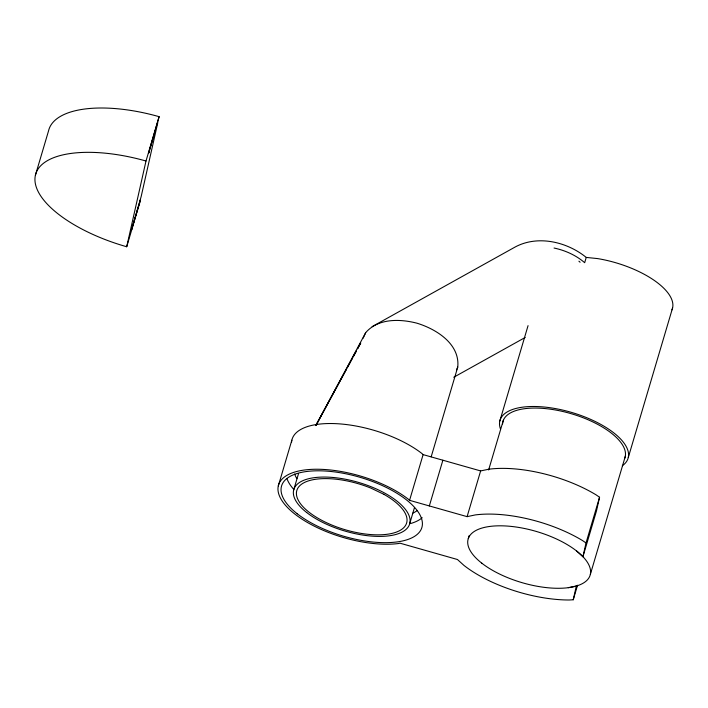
<?xml version="1.0" encoding="UTF-8"?>
<svg xmlns="http://www.w3.org/2000/svg" width="708" height="708" viewBox="0 0 708 708"><rect width="100%" height="100%" fill="white"/><g stroke="black" fill="none" stroke-linecap="round" stroke-linejoin="round"><path stroke-width="1.06" d="M431.172 456.819L457.749 367.098C460.156 343.929 436.234 329.052 416.862 323.167C399.825 318.795 378.249 318.202 365.7 332.627L315.865 425.535M126.705 246.747L145.998 161.008L159.123 116.678A104.97 43.861 16.5 0 0 48.533 130.918L35.4 175.257A104.97 43.861 16.5 0 0 126.705 246.747L139.839 202.417L140.423 199.824L131.396 230.295L141.157 196.576L157.813 122.519L148.786 152.999L149.512 149.751L159.123 116.678M576.551 550.939L582.923 556.718L586.02 542.956L582.578 540.593A87.473 36.55 16.5 0 0 475.351 514.911L467.094 516.645L409.569 500.335L408.596 499.405A76.34 31.895 16.5 0 0 304.767 469.962A76.34 31.895 16.5 0 0 294.847 514.061A76.34 31.895 16.5 0 0 398.684 543.505L400.011 543.186L457.457 559.515L463.988 565.435A87.473 36.55 16.5 0 0 569.214 600.003L573.241 599.764L576.339 585.994L568.285 587.684M291.546 442.27A76.34 31.895 16.5 0 1 341.362 424.021A76.34 31.895 16.5 0 1 422.145 453.686L423.11 454.616L480.635 470.926L488.892 469.2A87.473 36.55 16.5 0 1 596.118 494.874L599.561 497.237L596.463 510.999L582.923 556.718M278.306 485.909L291.846 440.199M293.599 490.255L298.528 473.625M409.569 500.335L423.11 454.616M409.852 523.212L414.463 507.627M429.331 505.937L442.881 460.218M467.094 516.645L480.635 470.926M499.795 421.074L528.062 325.636M468.289 538.638L469.227 535.469M488.635 469.944L503.344 420.278M372.116 326.645L515.079 247.048C537.717 234.791 567.028 241.791 586.242 257.42L584.675 262.703C576.064 255.252 565.17 250.366 554.063 248.03M586.02 542.956L599.561 497.237M573.241 599.764L577.551 585.215M590.339 574.392L625.403 456.032M628.279 457.51L672.6 307.883M363.151 338.185L365.7 332.627M456.474 369.877L457.749 367.098M315.963 425.49L346.504 369.169M347.557 367.222L352.301 358.487M353.354 356.54L356.513 350.717L351.805 359.31M357.567 348.779L360.726 342.946L357.584 348.708M316.113 424.827L350.761 361.23M453.731 377.258L525.212 337.459M586.242 257.42L597.658 258.597A66.8 27.913 16.5 0 1 671.963 309.865M578.914 261.199L580.1 262.234M502.591 423.924A63.614 26.585 16.5 0 1 569.878 413.313A63.614 26.585 16.5 0 1 624.615 458.527M500.397 428.756A66.8 27.913 16.5 0 1 572.958 412.826A66.8 27.913 16.5 0 1 622.314 465.74M422.207 517.716A73.154 30.568 16.5 0 1 410.445 523.584M293.581 489.201A73.154 30.568 16.5 0 1 286.944 478.573M417.348 510.433A66.8 27.913 16.5 0 1 412.932 513.096M296.873 478.652A66.8 27.913 16.5 0 1 294.652 474.033M35.4 175.257A104.97 43.861 16.5 0 1 145.998 161.008M383.816 494.29L371.054 488.184A57.251 23.922 16.5 0 0 296.581 495.414A57.251 23.922 16.5 0 0 379.001 534.841A57.251 23.922 16.5 0 0 383.816 494.29M481.759 563.152A63.614 26.585 16.5 0 0 586.746 580.525A63.614 26.585 16.5 0 0 518.964 527.46A63.614 26.585 16.5 0 0 481.759 563.152M297.218 513.751A73.154 30.568 16.5 0 0 417.95 533.735A73.154 30.568 16.5 0 0 340.008 472.705A73.154 30.568 16.5 0 0 297.218 513.751M306.697 512.53A60.437 25.258 16.5 0 0 406.427 529.044A60.437 25.258 16.5 0 0 342.044 478.626A60.437 25.258 16.5 0 0 306.697 512.53"/></g></svg>
